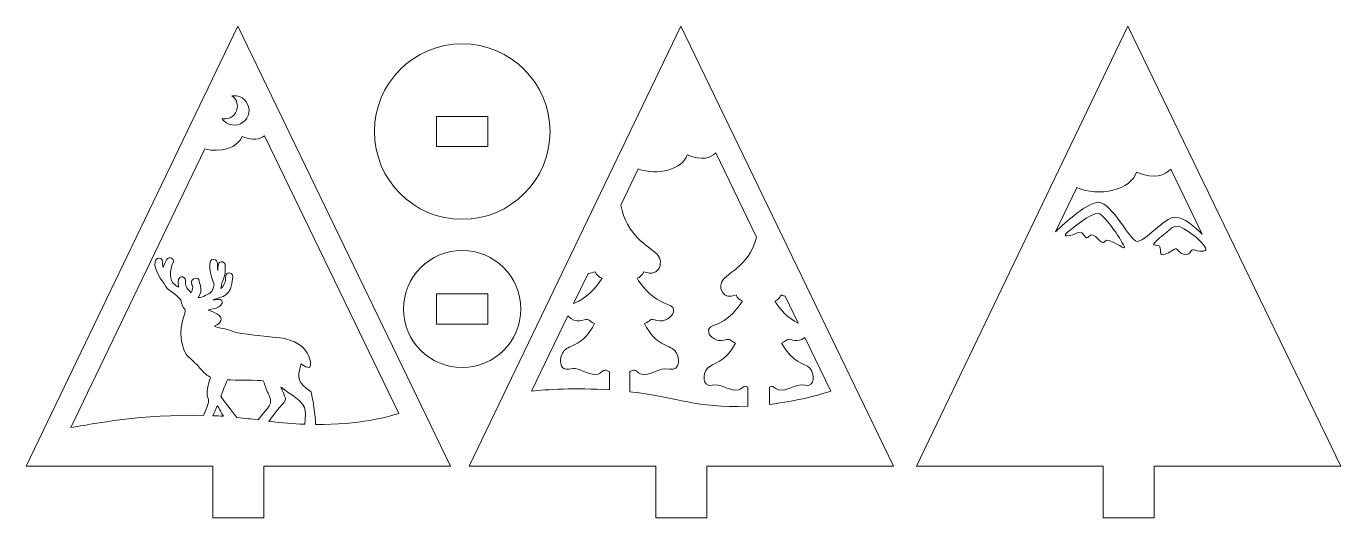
# Model space of a CAD drawing. Header units: inches. Extents: x 0.2 to 15.6, y 0.1 to 5.8.
import ezdxf

# ---------------------------------------------------------------- set-up
doc = ezdxf.new("R2010")
doc.units = ezdxf.units.IN
doc.header["$MEASUREMENT"] = 0
doc.layers.add('_U+0421_U+043B_U+043E_U+0439 1', color=7, linetype='Continuous')

msp = doc.modelspace()

# ---------------------------------------------------------------- linework, layer by layer
at = {"layer": '_U+0421_U+043B_U+043E_U+0439 1', "color": 1, "lineweight": 9, "true_color": 0xff0000}
for points in [[(2.659, 5.846), (0.172, 0.67), (2.365, 0.67), (2.365, 0.062), (2.966, 0.062), (2.966, 0.67), (5.16, 0.67), (2.659, 5.846)], [(7.867, 5.846), (5.38, 0.67), (7.573, 0.67), (7.573, 0.062), (8.175, 0.062), (8.175, 0.67), (10.369, 0.67), (7.867, 5.846)], [(13.126, 5.846), (10.639, 0.67), (12.833, 0.67), (12.833, 0.062), (13.434, 0.062), (13.434, 0.67), (15.628, 0.67), (13.126, 5.846)], [(5.598, 4.429), (4.996, 4.429), (4.996, 4.784), (5.598, 4.784), (5.598, 4.429), (5.598, 4.429)], [(5.598, 2.341), (4.996, 2.341), (4.996, 2.696), (5.598, 2.696), (5.598, 2.341), (5.598, 2.341)]]:
    msp.add_lwpolyline(points, dxfattribs=at)
for points, knots in [([(5.297, 5.639), (4.727, 5.639), (4.265, 5.177), (4.265, 4.607), (4.265, 4.036), (4.727, 3.574), (5.297, 3.574), (5.868, 3.574), (6.33, 4.036), (6.33, 4.607), (6.33, 5.177), (5.868, 5.639), (5.297, 5.639)], [0, 0, 0, 0, 1, 1, 1, 2, 2, 2, 3, 3, 3, 4, 4, 4, 4]), ([(2.589, 5.026), (2.607, 5.029), (2.625, 5.029), (2.644, 5.026), (2.738, 5.012), (2.803, 4.923), (2.789, 4.828), (2.774, 4.734), (2.685, 4.669), (2.591, 4.684), (2.541, 4.691), (2.499, 4.72), (2.473, 4.759), (2.477, 4.758), (2.48, 4.758), (2.484, 4.757), (2.565, 4.744), (2.64, 4.8), (2.653, 4.88), (2.662, 4.939), (2.635, 4.995), (2.589, 5.026)], [0, 0, 0, 0, 1, 1, 1, 2, 2, 2, 3, 3, 3, 4, 4, 4, 5, 5, 5, 6, 6, 6, 7, 7, 7, 7]), ([(2.71, 4.549), (2.841, 4.493), (2.922, 4.516), (2.973, 4.558), (2.973, 4.558), (4.552, 1.29), (4.552, 1.29), (4.417, 1.244), (4.09, 1.156), (3.574, 1.16), (3.571, 1.236), (3.54, 1.5), (3.517, 1.546), (3.372, 1.643), (3.35, 1.701), (3.403, 1.876), (3.407, 1.869), (3.508, 1.792), (3.514, 1.854), (3.519, 1.91), (3.492, 1.992), (3.435, 2.055), (3.363, 2.135), (3.201, 2.18), (3.111, 2.184), (3.024, 2.189), (2.668, 2.229), (2.624, 2.247), (2.573, 2.269), (2.475, 2.291), (2.4, 2.308), (2.344, 2.321), (2.469, 2.33), (2.464, 2.402), (2.457, 2.464), (2.31, 2.501), (2.311, 2.505), (2.332, 2.511), (2.404, 2.521), (2.437, 2.544), (2.492, 2.58), (2.481, 2.633), (2.444, 2.63), (2.43, 2.628), (2.402, 2.629), (2.367, 2.624), (2.482, 2.674), (2.58, 2.648), (2.601, 2.898), (2.604, 2.933), (2.568, 2.951), (2.54, 2.938), (2.49, 2.915), (2.543, 2.818), (2.459, 2.76), (2.48, 2.887), (2.517, 2.882), (2.512, 3.016), (2.512, 3.03), (2.517, 3.067), (2.477, 3.072), (2.42, 3.08), (2.427, 3.018), (2.424, 2.97), (2.409, 3.018), (2.439, 3.098), (2.378, 3.102), (2.291, 3.107), (2.337, 2.906), (2.38, 2.806), (2.36, 2.712), (2.341, 2.712), (2.276, 2.676), (2.247, 2.66), (2.225, 2.648), (2.194, 2.655), (2.254, 2.751), (2.213, 2.789), (2.206, 2.847), (2.2, 2.903), (2.108, 2.881), (2.114, 2.827), (2.116, 2.809), (2.123, 2.793), (2.129, 2.777), (2.126, 2.75), (2.12, 2.726), (2.111, 2.71), (2.045, 2.777), (2.041, 2.791), (2.044, 2.852), (2.048, 2.908), (1.932, 2.94), (1.963, 2.776), (1.948, 2.785), (1.935, 2.792), (1.921, 2.802), (1.846, 2.857), (1.857, 2.977), (1.899, 3.064), (1.923, 3.114), (1.845, 3.145), (1.821, 3.096), (1.797, 3.046), (1.794, 3.045), (1.782, 3.006), (1.764, 3.071), (1.785, 3.11), (1.738, 3.116), (1.665, 3.126), (1.652, 2.99), (1.792, 2.817), (1.858, 2.7), (1.836, 2.783), (1.988, 2.627), (2.008, 2.496), (2.057, 2.539), (2.035, 2.471), (1.948, 2.201), (2.008, 2.098), (2.038, 2.008), (2.054, 1.959), (2.144, 1.911), (2.214, 1.823), (2.282, 1.736), (2.322, 1.725), (2.336, 1.714), (2.336, 1.686), (2.275, 1.565), (2.308, 1.474), (2.318, 1.446), (2.327, 1.422), (2.257, 1.266), (1.542, 1.283), (0.95, 1.165), (0.697, 1.122), (0.697, 1.122), (2.273, 4.402), (2.273, 4.402), (2.45, 4.353), (2.669, 4.419), (2.71, 4.549)], [0, 0, 0, 0, 1, 1, 1, 2, 2, 2, 3, 3, 3, 4, 4, 4, 5, 5, 5, 6, 6, 6, 7, 7, 7, 8, 8, 8, 9, 9, 9, 10, 10, 10, 11, 11, 11, 12, 12, 12, 13, 13, 13, 14, 14, 14, 15, 15, 15, 16, 16, 16, 17, 17, 17, 18, 18, 18, 19, 19, 19, 20, 20, 20, 21, 21, 21, 22, 22, 22, 23, 23, 23, 24, 24, 24, 25, 25, 25, 26, 26, 26, 27, 27, 27, 28, 28, 28, 29, 29, 29, 30, 30, 30, 31, 31, 31, 32, 32, 32, 33, 33, 33, 34, 34, 34, 35, 35, 35, 36, 36, 36, 37, 37, 37, 38, 38, 38, 39, 39, 39, 40, 40, 40, 41, 41, 41, 42, 42, 42, 43, 43, 43, 44, 44, 44, 45, 45, 45, 46, 46, 46, 47, 47, 47, 47]), ([(7.944, 4.332), (8.117, 4.258), (8.219, 4.297), (8.279, 4.355), (8.279, 4.355), (8.759, 3.362), (8.759, 3.362), (8.668, 3), (8.37, 2.939), (8.341, 2.815), (8.328, 2.757), (8.357, 2.62), (8.518, 2.683), (8.535, 2.646), (8.562, 2.62), (8.592, 2.61), (8.545, 2.536), (8.49, 2.473), (8.43, 2.423), (8.282, 2.302), (8.177, 2.336), (8.196, 2.243), (8.207, 2.192), (8.288, 2.128), (8.374, 2.151), (8.468, 2.176), (8.432, 2.15), (8.512, 2.117), (8.387, 1.872), (8.244, 1.889), (8.181, 1.821), (8.122, 1.758), (8.116, 1.595), (8.236, 1.62), (8.368, 1.648), (8.446, 1.534), (8.549, 1.567), (8.598, 1.583), (8.607, 1.628), (8.656, 1.599), (8.656, 1.599), (8.656, 1.376), (8.656, 1.376), (8.017, 1.347), (7.882, 1.478), (7.267, 1.545), (7.267, 1.545), (7.267, 1.778), (7.267, 1.778), (7.277, 1.783), (7.287, 1.789), (7.297, 1.794), (7.335, 1.812), (7.357, 1.767), (7.401, 1.753), (7.51, 1.718), (7.596, 1.84), (7.738, 1.81), (7.867, 1.783), (7.861, 1.959), (7.797, 2.028), (7.727, 2.103), (7.575, 2.081), (7.44, 2.346), (7.526, 2.382), (7.487, 2.41), (7.589, 2.383), (7.683, 2.358), (7.77, 2.429), (7.781, 2.483), (7.802, 2.583), (7.689, 2.546), (7.529, 2.677), (7.463, 2.73), (7.404, 2.798), (7.353, 2.879), (7.386, 2.889), (7.415, 2.918), (7.434, 2.957), (7.626, 2.881), (7.682, 3.087), (7.572, 3.181), (7.501, 3.242), (7.224, 3.394), (7.163, 3.74), (7.163, 3.74), (7.368, 4.167), (7.368, 4.167), (7.59, 4.082), (7.891, 4.162), (7.944, 4.332)], [0, 0, 0, 0, 1, 1, 1, 2, 2, 2, 3, 3, 3, 4, 4, 4, 5, 5, 5, 6, 6, 6, 7, 7, 7, 8, 8, 8, 9, 9, 9, 10, 10, 10, 11, 11, 11, 12, 12, 12, 13, 13, 13, 14, 14, 14, 15, 15, 15, 16, 16, 16, 17, 17, 17, 18, 18, 18, 19, 19, 19, 20, 20, 20, 21, 21, 21, 22, 22, 22, 23, 23, 23, 24, 24, 24, 25, 25, 25, 26, 26, 26, 27, 27, 27, 28, 28, 28, 29, 29, 29, 30, 30, 30, 30]), ([(13.233, 3.314), (13.146, 3.324), (12.939, 3.769), (12.78, 3.774), (12.658, 3.778), (12.39, 3.539), (12.273, 3.428), (12.273, 3.428), (12.523, 3.949), (12.523, 3.949), (12.784, 3.829), (13.163, 3.922), (13.228, 4.129), (13.44, 4.038), (13.561, 4.092), (13.63, 4.165), (13.63, 4.165), (14, 3.4), (14, 3.4), (13.92, 3.479), (13.779, 3.603), (13.674, 3.6), (13.562, 3.597), (13.32, 3.305), (13.233, 3.314)], [0, 0, 0, 0, 1, 1, 1, 2, 2, 2, 3, 3, 3, 4, 4, 4, 5, 5, 5, 6, 6, 6, 7, 7, 7, 8, 8, 8, 8]), ([(12.853, 3.313), (12.818, 3.245), (12.727, 3.448), (12.671, 3.376), (12.616, 3.304), (12.611, 3.452), (12.542, 3.418), (12.472, 3.385), (12.303, 3.336), (12.438, 3.44), (12.438, 3.44), (12.7, 3.66), (12.779, 3.643), (12.858, 3.626), (13.075, 3.291), (13.085, 3.245), (13.095, 3.198), (12.888, 3.38), (12.853, 3.313)], [0, 0, 0, 0, 1, 1, 1, 2, 2, 2, 3, 3, 3, 4, 4, 4, 5, 5, 5, 6, 6, 6, 6]), ([(13.905, 3.213), (13.855, 3.228), (13.867, 3.161), (13.812, 3.159), (13.714, 3.157), (13.71, 3.259), (13.666, 3.219), (13.643, 3.198), (13.565, 3.154), (13.529, 3.157), (13.495, 3.159), (13.521, 3.232), (13.494, 3.26), (13.483, 3.266), (13.42, 3.269), (13.428, 3.282), (13.457, 3.329), (13.533, 3.38), (13.584, 3.423), (13.687, 3.51), (13.691, 3.542), (13.916, 3.37), (13.967, 3.332), (14.004, 3.292), (14.039, 3.237), (14.061, 3.203), (14.008, 3.181), (13.905, 3.213)], [0, 0, 0, 0, 1, 1, 1, 2, 2, 2, 3, 3, 3, 4, 4, 4, 5, 5, 5, 6, 6, 6, 7, 7, 7, 8, 8, 8, 9, 9, 9, 9]), ([(5.297, 3.208), (4.917, 3.208), (4.608, 2.899), (4.608, 2.519), (4.608, 2.138), (4.917, 1.829), (5.297, 1.829), (5.678, 1.829), (5.987, 2.138), (5.987, 2.519), (5.987, 2.899), (5.678, 3.208), (5.297, 3.208)], [0, 0, 0, 0, 1, 1, 1, 2, 2, 2, 3, 3, 3, 4, 4, 4, 4]), ([(6.778, 2.937), (6.806, 2.937), (6.835, 2.947), (6.861, 2.957), (6.88, 2.918), (6.91, 2.889), (6.942, 2.879), (6.859, 2.747), (6.752, 2.642), (6.607, 2.583), (6.607, 2.583), (6.778, 2.937), (6.778, 2.937)], [0, 0, 0, 0, 1, 1, 1, 2, 2, 2, 3, 3, 3, 4, 4, 4, 4]), ([(9.247, 2.353), (9.131, 2.409), (9.042, 2.502), (8.974, 2.61), (9.004, 2.62), (9.031, 2.646), (9.049, 2.683), (9.063, 2.677), (9.078, 2.672), (9.094, 2.669), (9.094, 2.669), (9.247, 2.353), (9.247, 2.353)], [0, 0, 0, 0, 1, 1, 1, 2, 2, 2, 3, 3, 3, 4, 4, 4, 4]), ([(6.538, 2.438), (6.636, 2.329), (6.732, 2.404), (6.771, 2.394), (6.797, 2.386), (6.811, 2.364), (6.855, 2.346), (6.721, 2.082), (6.566, 2.101), (6.498, 2.028), (6.467, 1.994), (6.448, 1.938), (6.456, 1.882), (6.473, 1.766), (6.568, 1.824), (6.627, 1.816), (6.712, 1.805), (6.807, 1.725), (6.895, 1.753), (6.938, 1.767), (6.961, 1.812), (6.999, 1.794), (7.009, 1.789), (7.018, 1.783), (7.028, 1.778), (7.028, 1.778), (7.028, 1.566), (7.028, 1.566), (6.626, 1.592), (6.289, 1.569), (6.112, 1.552), (6.112, 1.552), (6.538, 2.438), (6.538, 2.438)], [0, 0, 0, 0, 1, 1, 1, 2, 2, 2, 3, 3, 3, 4, 4, 4, 5, 5, 5, 6, 6, 6, 7, 7, 7, 8, 8, 8, 9, 9, 9, 10, 10, 10, 11, 11, 11, 11]), ([(9.634, 1.552), (9.511, 1.512), (9.247, 1.435), (8.91, 1.396), (8.91, 1.396), (8.91, 1.599), (8.91, 1.599), (8.959, 1.628), (8.969, 1.583), (9.017, 1.567), (9.122, 1.534), (9.197, 1.648), (9.33, 1.62), (9.45, 1.595), (9.444, 1.758), (9.385, 1.821), (9.32, 1.891), (9.179, 1.871), (9.054, 2.117), (9.083, 2.128), (9.12, 2.157), (9.132, 2.161), (9.171, 2.171), (9.236, 2.108), (9.328, 2.184), (9.328, 2.184), (9.634, 1.552), (9.634, 1.552)], [0, 0, 0, 0, 1, 1, 1, 2, 2, 2, 3, 3, 3, 4, 4, 4, 5, 5, 5, 6, 6, 6, 7, 7, 7, 8, 8, 8, 9, 9, 9, 9]), ([(2.899, 1.212), (2.823, 1.223), (2.751, 1.232), (2.648, 1.242), (2.592, 1.312), (2.481, 1.452), (2.459, 1.493), (2.494, 1.579), (2.508, 1.615), (2.536, 1.686), (2.608, 1.675), (2.921, 1.685), (2.956, 1.672), (2.973, 1.658), (2.987, 1.575), (3.014, 1.526), (3.087, 1.392), (3.02, 1.375), (2.899, 1.212)], [0, 0, 0, 0, 1, 1, 1, 2, 2, 2, 3, 3, 3, 4, 4, 4, 5, 5, 5, 6, 6, 6, 6]), ([(3.164, 1.6), (3.182, 1.585), (3.207, 1.568), (3.237, 1.548), (3.495, 1.373), (3.455, 1.349), (3.446, 1.162), (3.316, 1.167), (3.175, 1.177), (3.024, 1.196), (3.243, 1.516), (3.26, 1.37), (3.164, 1.6)], [0, 0, 0, 0, 1, 1, 1, 2, 2, 2, 3, 3, 3, 4, 4, 4, 4]), ([(2.491, 1.255), (2.449, 1.258), (2.407, 1.26), (2.366, 1.262), (2.381, 1.296), (2.404, 1.345), (2.418, 1.38), (2.443, 1.351), (2.464, 1.289), (2.491, 1.255)], [0, 0, 0, 0, 1, 1, 1, 2, 2, 2, 3, 3, 3, 3])]:
    msp.add_open_spline(points, degree=3, knots=knots, dxfattribs=at)

doc.saveas('drawing.dxf')
